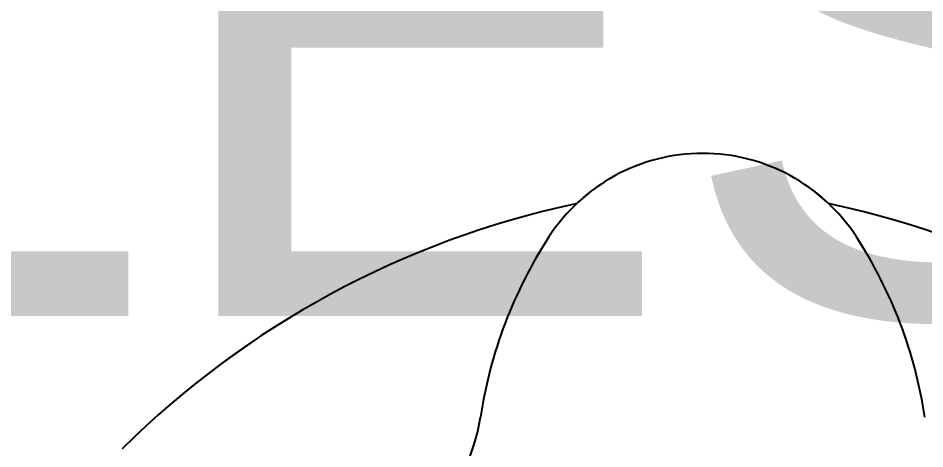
# Model space of a CAD drawing. Header units: millimetres. Extents: x 2148 to 2681, y 758 to 986.
# Drawn here: x 2325.2606 to 2325.6567, y 875.5496 to 875.738 of the extents above; entities that cross this region are included whole.
import ezdxf

# ---------------------------------------------------------------- set-up
doc = ezdxf.new("R2010")
doc.units = ezdxf.units.MM
doc.layers.add('0.1', color=193, linetype='Continuous')
doc.layers.add('0.4', color=121, linetype='Continuous')
doc.styles.add('MMTX$0$ESMX$0$X-OPTA1D', font='x-opta1d')

msp = doc.modelspace()

# ---------------------------------------------------------------- linework, layer by layer
at = {"layer": '0.1'}
for centre, radius, start, end in [((2325.559623494731, 875.5988015776918, -1.97790778295878e-08), 0.079999799998, 32.95790810857712, 147.0420918914229), ((2325.559623494731, 875.5988015776918, -1.97790778295878e-08), 0.079999799998, 32.95790810857712, 147.0420918914229), ((2325.559623494731, 875.5988015776918, -1.97790778295878e-08), 0.079999799998, 32.95790810857712, 147.0420918914229), ((2325.559623494731, 875.5988015776918, -1.97790778295878e-08), 0.079999799998, 32.95790810857712, 147.0420918914229), ((2325.559623494731, 875.5988015776918, -1.97790778295878e-08), 0.079999799998, 32.95790810857712, 147.0420918914229), ((2325.559623494731, 875.5988015776918, -1.97790778295878e-08), 0.079999799998, 32.95790810857712, 147.0420918914229), ((2325.559623494731, 875.5988015776918, -1.97790778295878e-08), 0.079999799998, 32.95790810857712, 147.0420918914229), ((2325.559623494731, 875.5988015776918, -1.97790778295878e-08), 0.079999799998, 32.95790810857712, 147.0420918914229), ((2325.559623494731, 875.5988015776918, -1.97790778295878e-08), 0.079999799998, 32.95790810857712, 147.0420918914229), ((2325.559623494731, 875.5988015776918, -1.97790778295878e-08), 0.079999799998, 32.95790810857712, 147.0420918914229), ((2325.587670249472, 875.2655340119334, -1.97790778295878e-08), 0.3999989999899999, 102.1429334334428, 134.7601460619182), ((2325.587670249472, 875.2655340119334, -1.97790778295878e-08), 0.3999989999899999, 102.1429334334428, 134.7601460619182), ((2325.587670249472, 875.2655340119334, -1.97790778295878e-08), 0.3999989999899999, 102.1429334334428, 134.7601460619182), ((2325.587670249472, 875.2655340119334, -1.97790778295878e-08), 0.3999989999899999, 102.1429334334428, 134.7601460619182), ((2325.587670249472, 875.2655340119334, -1.97790778295878e-08), 0.3999989999899999, 102.1429334334428, 134.7601460619182), ((2325.587670249472, 875.2655340119334, -1.97790778295878e-08), 0.3999989999899999, 102.1429334334428, 134.7601460619182), ((2325.587670249472, 875.2655340119334, -1.97790778295878e-08), 0.3999989999899999, 102.1429334334428, 134.7601460619182), ((2325.587670249472, 875.2655340119334, -1.97790778295878e-08), 0.3999989999899999, 102.1429334334428, 134.7601460619182), ((2325.587670249472, 875.2655340119334, -1.97790778295878e-08), 0.3999989999899999, 102.1429334334428, 134.7601460619182), ((2325.587670249472, 875.2655340119334, -1.97790778295878e-08), 0.3999989999899999, 102.1429334334428, 134.7601460619182), ((2325.559623494731, 875.3958838045316, -1.97790778295878e-08), 0.2666659999933416, 101.9264656363215, 102.1429334334428), ((2325.559623494731, 875.3958838045316, -1.97790778295878e-08), 0.2666659999933416, 101.9264656363215, 102.1429334334428), ((2325.559623494731, 875.3958838045316, -1.97790778295878e-08), 0.2666659999933416, 101.9264656363215, 102.1429334334428), ((2325.559623494731, 875.3958838045316, -1.97790778295878e-08), 0.2666659999933416, 101.9264656363215, 102.1429334334428), ((2325.559623494731, 875.3958838045316, -1.97790778295878e-08), 0.2666659999933416, 101.9264656363215, 102.1429334334428), ((2325.559623494731, 875.3958838045316, -1.97790778295878e-08), 0.2666659999933416, 101.9264656363215, 102.1429334334428), ((2325.559623494731, 875.3958838045316, -1.97790778295878e-08), 0.2666659999933416, 101.9264656363215, 102.1429334334428), ((2325.559623494731, 875.3958838045316, -1.97790778295878e-08), 0.2666659999933416, 101.9264656363215, 102.1429334334428), ((2325.559623494731, 875.3958838045316, -1.97790778295878e-08), 0.2666659999933416, 101.9264656363215, 102.1429334334428), ((2325.559623494731, 875.3958838045316, -1.97790778295878e-08), 0.2666659999933416, 101.9264656363215, 102.1429334334428), ((2325.559623494731, 875.3958838045316, -1.97790778295878e-08), 0.2666659999933416, 77.85706656655718, 78.07353436367852), ((2325.559623494731, 875.3958838045316, -1.97790778295878e-08), 0.2666659999933416, 77.85706656655718, 78.07353436367852), ((2325.559623494731, 875.3958838045316, -1.97790778295878e-08), 0.2666659999933416, 77.85706656655718, 78.07353436367852), ((2325.559623494731, 875.3958838045316, -1.97790778295878e-08), 0.2666659999933416, 77.85706656655718, 78.07353436367852), ((2325.559623494731, 875.3958838045316, -1.97790778295878e-08), 0.2666659999933416, 77.85706656655718, 78.07353436367852), ((2325.559623494731, 875.3958838045316, -1.97790778295878e-08), 0.2666659999933416, 77.85706656655718, 78.07353436367852), ((2325.559623494731, 875.3958838045316, -1.97790778295878e-08), 0.2666659999933416, 77.85706656655718, 78.07353436367852), ((2325.559623494731, 875.3958838045316, -1.97790778295878e-08), 0.2666659999933416, 77.85706656655718, 78.07353436367852), ((2325.559623494731, 875.3958838045316, -1.97790778295878e-08), 0.2666659999933416, 77.85706656655718, 78.07353436367852), ((2325.559623494731, 875.3958838045316, -1.97790778295878e-08), 0.2666659999933416, 77.85706656655718, 78.07353436367852), ((2325.531576739989, 875.2655340119334, -1.97790778295878e-08), 0.3999989999899999, 45.23985393808178, 77.85706656655718), ((2325.531576739989, 875.2655340119334, -1.97790778295878e-08), 0.3999989999899999, 45.23985393808178, 77.85706656655718), ((2325.531576739989, 875.2655340119334, -1.97790778295878e-08), 0.3999989999899999, 45.23985393808178, 77.85706656655718), ((2325.531576739989, 875.2655340119334, -1.97790778295878e-08), 0.3999989999899999, 45.23985393808178, 77.85706656655718), ((2325.531576739989, 875.2655340119334, -1.97790778295878e-08), 0.3999989999899999, 45.23985393808178, 77.85706656655718), ((2325.531576739989, 875.2655340119334, -1.97790778295878e-08), 0.3999989999899999, 45.23985393808178, 77.85706656655718), ((2325.531576739989, 875.2655340119334, -1.97790778295878e-08), 0.3999989999899999, 45.23985393808178, 77.85706656655718), ((2325.531576739989, 875.2655340119334, -1.97790778295878e-08), 0.3999989999899999, 45.23985393808178, 77.85706656655718), ((2325.531576739989, 875.2655340119334, -1.97790778295878e-08), 0.3999989999899999, 45.23985393808178, 77.85706656655718), ((2325.531576739989, 875.2655340119334, -1.97790778295878e-08), 0.3999989999899999, 45.23985393808178, 77.85706656655718), ((2325.660311697794, 875.5335190090652, -1.97790778295878e-08), 0.199999499995, 147.0420918914229, 171.3901035833377), ((2325.660311697794, 875.5335190090652, -1.97790778295878e-08), 0.199999499995, 147.0420918914229, 171.3901035833377), ((2325.660311697794, 875.5335190090652, -1.97790778295878e-08), 0.199999499995, 147.0420918914229, 171.3901035833377), ((2325.660311697794, 875.5335190090652, -1.97790778295878e-08), 0.199999499995, 147.0420918914229, 171.3901035833377), ((2325.660311697794, 875.5335190090652, -1.97790778295878e-08), 0.199999499995, 147.0420918914229, 171.3901035833377), ((2325.660311697794, 875.5335190090652, -1.97790778295878e-08), 0.199999499995, 147.0420918914229, 171.3901035833377), ((2325.660311697794, 875.5335190090652, -1.97790778295878e-08), 0.199999499995, 147.0420918914229, 171.3901035833377), ((2325.660311697794, 875.5335190090652, -1.97790778295878e-08), 0.199999499995, 147.0420918914229, 171.3901035833377), ((2325.660311697794, 875.5335190090652, -1.97790778295878e-08), 0.199999499995, 147.0420918914229, 171.3901035833377), ((2325.660311697794, 875.5335190090652, -1.97790778295878e-08), 0.199999499995, 147.0420918914229, 171.3901035833377), ((2325.458935291668, 875.5335190090652, -1.97790778295878e-08), 0.199999499995, 8.609896416662309, 32.95790810857712), ((2325.458935291668, 875.5335190090652, -1.97790778295878e-08), 0.199999499995, 8.609896416662309, 32.95790810857712), ((2325.458935291668, 875.5335190090652, -1.97790778295878e-08), 0.199999499995, 8.609896416662309, 32.95790810857712), ((2325.458935291668, 875.5335190090652, -1.97790778295878e-08), 0.199999499995, 8.609896416662309, 32.95790810857712), ((2325.458935291668, 875.5335190090652, -1.97790778295878e-08), 0.199999499995, 8.609896416662309, 32.95790810857712), ((2325.458935291668, 875.5335190090652, -1.97790778295878e-08), 0.199999499995, 8.609896416662309, 32.95790810857712), ((2325.458935291668, 875.5335190090652, -1.97790778295878e-08), 0.199999499995, 8.609896416662309, 32.95790810857712), ((2325.458935291668, 875.5335190090652, -1.97790778295878e-08), 0.199999499995, 8.609896416662309, 32.95790810857712), ((2325.458935291668, 875.5335190090652, -1.97790778295878e-08), 0.199999499995, 8.609896416662309, 32.95790810857712), ((2325.458935291668, 875.5335190090652, -1.97790778295878e-08), 0.199999499995, 8.609896416662309, 32.95790810857712), ((2325.383467839319, 875.5754366191056, -1.97790778295878e-08), 0.079999799998, 280.2928170142474, 351.3901035833377), ((2325.383467839319, 875.5754366191056, -1.97790778295878e-08), 0.079999799998, 280.2928170142474, 351.3901035833377), ((2325.383467839319, 875.5754366191056, -1.97790778295878e-08), 0.079999799998, 280.2928170142474, 351.3901035833377), ((2325.383467839319, 875.5754366191056, -1.97790778295878e-08), 0.079999799998, 280.2928170142474, 351.3901035833377), ((2325.383467839319, 875.5754366191056, -1.97790778295878e-08), 0.079999799998, 280.2928170142474, 351.3901035833377), ((2325.383467839319, 875.5754366191056, -1.97790778295878e-08), 0.079999799998, 280.2928170142474, 351.3901035833377), ((2325.383467839319, 875.5754366191056, -1.97790778295878e-08), 0.079999799998, 280.2928170142474, 351.3901035833377), ((2325.383467839319, 875.5754366191056, -1.97790778295878e-08), 0.079999799998, 280.2928170142474, 351.3901035833377), ((2325.383467839319, 875.5754366191056, -1.97790778295878e-08), 0.079999799998, 280.2928170142474, 351.3901035833377), ((2325.383467839319, 875.5754366191056, -1.97790778295878e-08), 0.079999799998, 280.2928170142474, 351.3901035833377)]:
    msp.add_arc(centre, radius, start, end, dxfattribs=at)
at = {"layer": '0.4', "color": 193, "lineweight": 0, "ltscale": 0.5}
for centre, radius, start, end in [((2325.559623494731, 875.5988015776918, -1.97790778295878e-08), 0.07999979999800688, 46.46142057375373, 133.5385794262463), ((2325.559623494731, 875.5988015776918, -1.97790778295878e-08), 0.07999979999800688, 46.46142057375373, 133.5385794262463), ((2325.559623494731, 875.5988015776918, -1.97790778295878e-08), 0.07999979999800688, 46.46142057375373, 133.5385794262463), ((2325.559623494731, 875.5988015776918, -1.97790778295878e-08), 0.07999979999800688, 46.46142057375373, 133.5385794262463), ((2325.559623494731, 875.5988015776918, -1.97790778295878e-08), 0.07999979999800688, 46.46142057375373, 133.5385794262463), ((2325.559623494731, 875.5988015776918, -1.97790778295878e-08), 0.07999979999800688, 46.46142057375373, 133.5385794262463), ((2325.559623494731, 875.5988015776918, -1.97790778295878e-08), 0.07999979999800688, 46.46142057375373, 133.5385794262463), ((2325.559623494731, 875.5988015776918, -1.97790778295878e-08), 0.07999979999800688, 46.46142057375373, 133.5385794262463), ((2325.559623494731, 875.5988015776918, -1.97790778295878e-08), 0.07999979999800688, 46.46142057375373, 133.5385794262463), ((2325.559623494731, 875.5988015776918, -1.97790778295878e-08), 0.07999979999800688, 46.46142057375373, 133.5385794262463), ((2325.587670249472, 875.2655340119334, -1.97790778295878e-08), 0.3999989999900301, 101.9984734764744, 134.7601460619182), ((2325.587670249472, 875.2655340119334, -1.97790778295878e-08), 0.3999989999900301, 101.9984734764744, 134.7601460619182), ((2325.587670249472, 875.2655340119334, -1.97790778295878e-08), 0.3999989999900301, 101.9984734764744, 134.7601460619182), ((2325.587670249472, 875.2655340119334, -1.97790778295878e-08), 0.3999989999900301, 101.9984734764744, 134.7601460619182), ((2325.587670249472, 875.2655340119334, -1.97790778295878e-08), 0.3999989999900301, 101.9984734764744, 134.7601460619182), ((2325.587670249472, 875.2655340119334, -1.97790778295878e-08), 0.3999989999900301, 101.9984734764744, 134.7601460619182), ((2325.587670249472, 875.2655340119334, -1.97790778295878e-08), 0.3999989999900301, 101.9984734764744, 134.7601460619182), ((2325.587670249472, 875.2655340119334, -1.97790778295878e-08), 0.3999989999900301, 101.9984734764744, 134.7601460619182), ((2325.587670249472, 875.2655340119334, -1.97790778295878e-08), 0.3999989999900301, 101.9984734764744, 134.7601460619182), ((2325.587670249472, 875.2655340119334, -1.97790778295878e-08), 0.3999989999900301, 101.9984734764744, 134.7601460619182), ((2325.531576739989, 875.2655340119334, -1.97790778295878e-08), 0.3999989999899703, 45.23985393808178, 78.00152652352564), ((2325.531576739989, 875.2655340119334, -1.97790778295878e-08), 0.3999989999899703, 45.23985393808178, 78.00152652352564), ((2325.531576739989, 875.2655340119334, -1.97790778295878e-08), 0.3999989999899703, 45.23985393808178, 78.00152652352564), ((2325.531576739989, 875.2655340119334, -1.97790778295878e-08), 0.3999989999899703, 45.23985393808178, 78.00152652352564), ((2325.531576739989, 875.2655340119334, -1.97790778295878e-08), 0.3999989999899703, 45.23985393808178, 78.00152652352564), ((2325.531576739989, 875.2655340119334, -1.97790778295878e-08), 0.3999989999899703, 45.23985393808178, 78.00152652352564), ((2325.531576739989, 875.2655340119334, -1.97790778295878e-08), 0.3999989999899703, 45.23985393808178, 78.00152652352564), ((2325.531576739989, 875.2655340119334, -1.97790778295878e-08), 0.3999989999899703, 45.23985393808178, 78.00152652352564), ((2325.531576739989, 875.2655340119334, -1.97790778295878e-08), 0.3999989999899703, 45.23985393808178, 78.00152652352564), ((2325.531576739989, 875.2655340119334, -1.97790778295878e-08), 0.3999989999899703, 45.23985393808178, 78.00152652352564)]:
    msp.add_arc(centre, radius, start, end, dxfattribs=at)

# ---------------------------------------------------------------- texts
at = {"color": 2, "insert": (2323.460592807959, 875.9464268065153, -2.220439746692983e-08), "char_height": 0.25536, "width": 11.64471969592537, "attachment_point": 4, "style": 'MMTX$0$ESMX$0$X-OPTA1D'}
msp.add_mtext('0.60 M. X 0.60 M.\\P FLOOR TILES', dxfattribs=at)
msp.add_mtext('0.60 M. X 0.60 M.\\P FLOOR TILES', dxfattribs=at)

doc.saveas('drawing.dxf')
